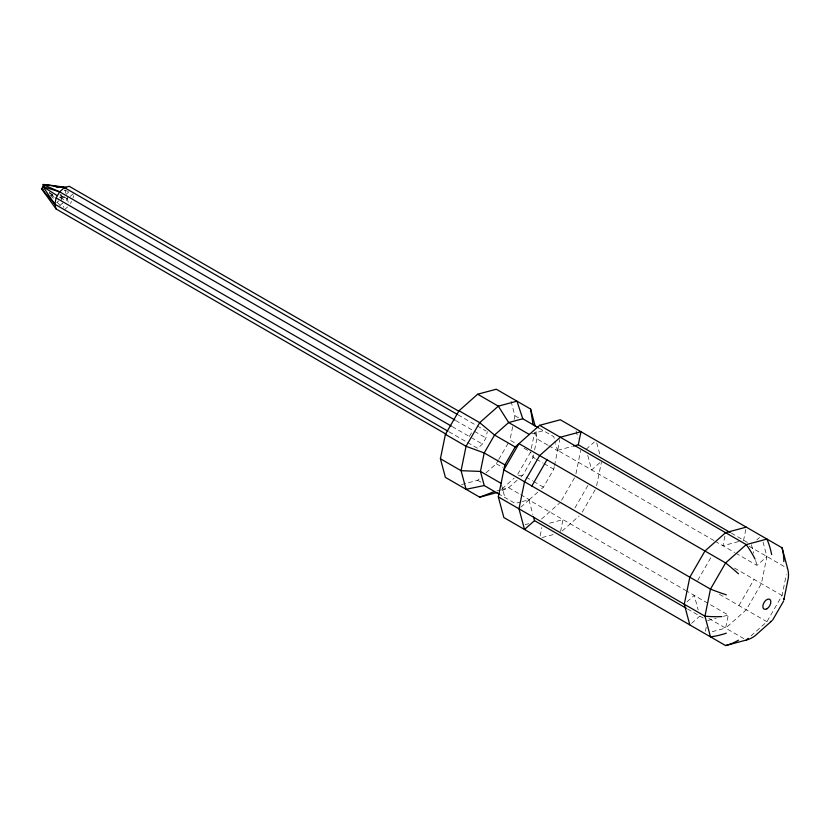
<?xml version="1.0" encoding="UTF-8"?>
<svg xmlns="http://www.w3.org/2000/svg" width="830" height="830" viewBox="0 0 830 830"><rect width="100%" height="100%" fill="white"/><g stroke="black" fill="none" stroke-linecap="round" stroke-linejoin="round"><path stroke-width="0.62" stroke-dasharray="4.15 3.11" d="M61.088 200.58L62.758 196.295L60.476 195.102M67.749 196.741L66.089 201.026L59.511 196.918M72.988 198.142L73.507 195.631M467.56 442.494L477.665 448.325L482.458 444.071L485.975 437.991L487.262 431.704M512.67 426.713L509.931 440.128L515.368 443.262M514.175 419.389L514.922 415.737L510.595 399.593M531.335 448.397L534.582 432.544M533.607 454.861L533.099 457.32L522.765 475.217L520.887 476.887M534.613 449.933L536.886 438.842L535.724 428.903M540.133 535.838L541.834 527.527M541.544 488.808L543.432 487.148L553.766 469.251L554.264 466.782M554.513 465.557L557.542 450.773L555.654 443.718M713.997 540.579L557.636 450.306L559.825 439.62M560.551 531.49L562.989 519.611L548.402 523.523M575.937 473.764L580.72 450.4M596.604 485.695L601.387 462.331M705.427 631.267L706.403 626.515M724.88 536.242L722.93 545.746L738.731 541.513M712.233 631.692L725.607 628.113L728.284 615.04L686.441 590.887M745.786 529.519L743.597 540.206L739.945 541.181M763.019 541.949L766.93 556.536L761.39 583.594L746.274 609.791L725.607 628.113M750.963 635.873L766.93 621.722L782.057 595.515L786.332 574.609M70.394 203.454L71.556 201.431M469.355 436.497L472.861 430.417M486.048 472.83L496.288 463.742L498.156 460.526M498.768 459.447L508.686 442.276M524.062 448.283L530.588 452.06L516.955 475.673L522.765 475.217L524.944 476.472M561.568 500.241L575.439 476.223M574.931 507.95L588.159 485.031M582.235 512.172L595.473 489.244M697.75 580.326L710.988 557.397M738.959 605.568L754.086 579.371M66.089 194.376L68.931 191.782M59.905 205.539L62.758 202.945L63.869 207.479M64.418 209.741L68.257 206.338M461.522 484.585L477.665 480.269L480.456 477.79M502.046 488.891L514.154 478.153M517.121 480.217L508.655 487.729L500.625 491.204M520.804 507.213L528.969 499.971L685.839 590.545M522.257 501.548L529.322 499.66L537.788 492.149M586.115 449.289L594.28 442.048M599.82 462.715L591.655 469.946L587.744 455.369M541.523 519.082L559.368 503.26M562.19 531.013L579.091 516.021M687.001 601.833L694.264 595.401L698.175 609.988M756.856 539.894L759.585 537.477M691.629 623.309L699.794 616.067M735.733 553.133L756.95 565.386L766.93 556.536M56.741 202.541L58.66 200.891M70.177 196.43L74.015 193.12M531.667 433.841L543.432 430.697M557.636 450.306L572.223 446.405M496.9 490.883L500.428 489.939M501.6 489.617L508.655 487.729L519.528 494.006M521.084 501.86L515.202 503.437L499.982 494.649M525.068 524.653L528.71 523.678M542.083 537.56L554.233 534.302M707.616 620.581L716.124 618.298M723.418 616.348L728.284 615.04M64.284 190.236L67.936 191.315M60.445 195.911L67.303 198.92L68.257 202.198M60.455 195.278L67.303 198.92L59.853 193.981M731.313 533.109L748.069 542.789M749.065 546.213L787.597 568.467M539.085 428.187L553.766 436.663L555.332 442.535M514.922 415.737L519.269 418.247M715.118 541.233L734.612 552.49M547.759 445.119L536.886 438.842L535.309 432.959M548.838 445.752L557.542 450.773M734.591 568.114L782.057 595.515M535.277 458.575L533.099 457.32L530.588 452.06M536.356 459.208L542.882 462.974M543.972 463.596L553.766 469.251M458.067 414.844L476.545 425.51M477.157 425.873L486.131 431.05M455.649 420.478L485.975 437.991M452.143 426.568L470.112 436.933M471.233 437.586L482.458 444.071M448.978 431.766L466.948 442.131M526.033 477.094L532.559 480.861M533.638 481.493L543.432 487.148M496.288 463.742L502.814 467.508M719.465 594.311L766.93 621.722M520.618 494.639L529.322 499.66M477.665 480.269L480.923 482.147M708.851 618.433L745.184 639.411M687.51 608.971L703.155 617.997M59.366 197.021L61.534 198.401L60.258 194.023M51.087 195.164L54.272 197.291M49.416 192.902L54.541 196.772M49.478 192.591L54.583 196.575M49.852 193.017L54.728 196.866M50.412 195.341L53.909 198.941M57.415 202.541L60.04 205.238M751.42 544.719L753.692 553.226M755.653 560.52L756.95 565.386M596.749 442.867L600.007 455.027M576.093 430.946L578.043 438.23M528.969 499.971L532.87 514.558M501.403 484.533L504.879 497.471M64.979 189.842L65.809 193.245"/><path stroke-width="1.25" d="M42.932 187.217L43.233 184.426L64.418 187.58L457.455 414.492M445.918 434.049L56.108 208.994L54.822 204.201L56.108 197.913L59.625 191.834L64.418 187.58L69.222 186.294L459.021 411.348M497.087 492.522L479.699 497.18L445.399 477.385L440.408 458.751L445.399 434.36L459.032 410.746L477.665 394.219L496.288 389.229L530.588 409.034L535.246 426.423M770.427 621.546A70.425 14.878 38.8 0 0 771.672 621.016L755.072 635.739A70.425 40.66 60 0 1 746.274 640.044L725.607 645.574L503.862 517.547L498.322 496.89L504.879 464.883L515.202 446.986L539.645 425.313L560.312 419.773L782.057 547.8L787.597 568.467A70.425 40.66 0 0 1 788.272 578.24L783.821 599.976A70.425 14.878 21.2 0 0 783.655 598.638M573.437 446.073L578.303 444.776L580.969 431.704L560.312 437.244L539.645 455.566L524.519 481.763L518.989 508.821L524.519 529.478L534.499 520.628L533.524 516.986M56.108 208.994L41.541 188.794L43.762 185.775M531.833 485.986L546.949 459.779M772.564 620.207L783.562 601.159M746.274 640.044L748.152 638.374M44.177 185.661L45.972 184.665L66.359 187.456M479.699 497.18L494.545 491.505M538.535 427.865L522.765 418.766L508.655 422.543L494.545 435.055L484.212 452.952L480.435 471.43L484.212 485.55L499.432 494.338M746.274 527.143L725.607 532.673L704.95 550.996L689.823 577.192L684.283 604.25L689.823 624.917M484.212 485.55L466.055 489.316L461.065 470.683L466.055 446.291L479.699 422.667L498.322 406.15L516.955 401.16L522.765 418.766M56.596 186.823L66.525 187.746M55.569 186.74L64.418 187.58M48.451 185.547L45.972 184.665M447.858 431.112L54.822 204.201L43.035 186.667L59.625 191.834L454.902 420.042M43.077 184.561L59.625 191.834M578.303 444.776L730.192 532.466M539.645 425.313L746.274 544.605A70.425 40.66 60 0 1 755.072 559.067M477.665 394.219L498.322 406.15L508.655 422.543L529.322 434.474M459.032 410.746L479.699 422.667L494.545 435.055L515.202 446.986M56.108 197.913L451.385 426.132M504.879 464.883L484.212 452.952L466.055 446.291L445.399 434.36M501.092 483.361L480.435 471.43L461.065 470.683L440.408 458.751M498.322 496.89L704.95 616.182A70.425 40.66 0 0 0 721.872 616.576M534.499 520.628L686.4 608.328M43.035 186.667L57.187 195.641M41.541 188.794L43.668 190.205M41.5 188.638L54.822 204.201M530.588 409.034L533.099 424.732M726.323 594.84A70.425 14.878 21.2 0 1 710.48 589.124L503.862 469.832L518.989 443.635L725.607 562.927A70.425 14.878 38.8 0 1 738.472 573.789M738.472 640.189A70.425 55.537 -84.9 0 1 725.607 645.574M726.323 633.176A70.425 55.537 -35.1 0 1 710.48 636.838L704.95 616.182L710.48 589.124L725.607 562.927L746.274 544.605L766.93 539.064A70.425 55.537 -84.9 0 1 771.672 554.627M782.057 547.8A70.425 55.537 -35.1 0 1 783.821 561.64M766.847 608.826A5.654 3.268 -60 0 0 770.313 599.893A5.654 3.268 -60 0 0 763.382 603.887A5.654 3.268 -60 0 0 766.847 608.826"/></g></svg>
